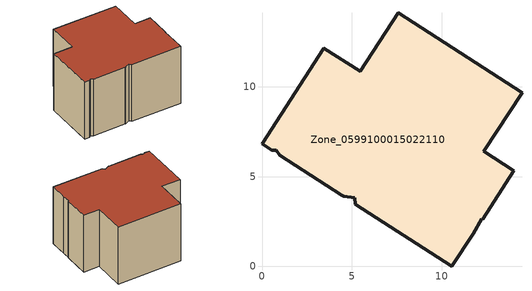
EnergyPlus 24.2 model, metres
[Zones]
Zone_0599100015022110
 floor ground (C_G): 0.79,6.47 0.54,6.47 0,6.82 3.45,12.15 5.46,10.85 7.58,14.13 14.47,9.68 12.35,6.4 14.02,5.32 12.27,2.63 12.22,2.67 11.75,1.83 10.55,0 5.19,3.47 5.16,3.82 4.54,3.9 4.44,3.95 0.98,6.19 z1.26
 wall outside (C_F): 7.58,14.13 5.46,10.85 3.45,12.15 0,6.82 0.54,6.47 0.79,6.47 0.98,6.19 4.44,3.95 4.54,3.9 5.16,3.82 5.19,3.47 10.55,0 11.75,1.83 12.22,2.67 12.27,2.63 14.02,5.32 12.35,6.4 14.47,9.68 7.58,14.13 z1.26:9
 roof outside (C_R): 0.54,6.47 0.79,6.47 0.98,6.19 4.44,3.95 4.54,3.9 5.16,3.82 5.19,3.47 10.55,0 11.75,1.83 12.22,2.67 12.27,2.63 14.02,5.32 12.35,6.4 14.47,9.68 7.58,14.13 5.46,10.85 3.45,12.15 0,6.82 z9
[BUILDING]
Pand.0599100015022110: North Axis=0; Terrain=City; Loads Convergence Tolerance Value=0.04; Temperature Convergence Tolerance Value=0.4; Solar Distribution=FullExterior; Maximum Number of Warmup Days=25; Minimum Number of Warmup Days=1
[Site:Location]
Rotterdam.The.Hague.AP_ZH_NLD Design_Conditions: Latitude=51.96; Longitude=4.45; Time Zone=1; Elevation=-4.5
[SITE:GROUNDTEMPERATURE:BUILDINGSURFACE]
18, 18, 18, 18, 18, 18, 18, 18, 18, 18, 18, 18
[MATERIAL] Thermal Absorptance=0.9; Solar Absorptance=0.7; Visible Absorptance=0.7
Name | Roughness | Thickness | Conductivity | Density | Specific Heat
G.D.2006-2014 | MediumSmooth | 0.15 | 0.06 | 540 | 1210
F.D.2006-2014 | Rough | 0.3 | 0.12 | 1920 | 840
R.D.2006-2014 | MediumRough | 0.2 | 0.08 | 1500 | 1000
[CONSTRUCTION]
C_G: G.D.2006-2014
C_F: F.D.2006-2014
C_R: R.D.2006-2014
[ZONE]
Zone_0599100015022110: Type=1; Multiplier=1; Ceiling Height=Autocalculate; Volume=Autocalculate; Floor Area=autocalculate; Part of Total Floor Area=Yes
[ZONEINFILTRATION:DESIGNFLOWRATE]
Infil_Zone_0599100015022110: Zone or ZoneList or Space or SpaceList=Zone_0599100015022110; Schedule=AlwaysOn; Design Flow Rate Calculation Method=Flow/Area; Flow Rate per Floor Area=0.0021; Constant Term Coefficient=1; Temperature Term Coefficient=0; Velocity Term Coefficient=0; Velocity Squared Term Coefficient=0
[HVACTEMPLATE:ZONE:IDEALLOADSAIRSYSTEM]
Zone_0599100015022110: Maximum Heating Supply Air Temperature=50; Minimum Cooling Supply Air Temperature=13; Maximum Heating Supply Air Humidity Ratio=0.0156; Minimum Cooling Supply Air Humidity Ratio=0.0077; Heating Limit=NoLimit; Cooling Limit=NoLimit; Dehumidification Control Type=ConstantSensibleHeatRatio; Cooling Sensible Heat Ratio=0.7; Dehumidification Setpoint=60; Humidification Control Type=None; Humidification Setpoint=30; Outdoor Air Method=None; Outdoor Air Flow Rate per Person=0.00944; Outdoor Air Flow Rate per Zone Floor Area=0; Outdoor Air Flow Rate per Zone=0; Demand Controlled Ventilation Type=None; Outdoor Air Economizer Type=NoEconomizer; Heat Recovery Type=None; Sensible Heat Recovery Effectiveness=0.7; Latent Heat Recovery Effectiveness=0.65
[ZONECONTROL:THERMOSTAT]
ThermostatControl_Zone_0599100015022110: Zone or ZoneList=Zone_0599100015022110; Control Type Schedule=DualSetpointControlType; Control 1=Thermostat_Zone_0599100015022110; Temperature Difference Between Cutout And Setpoint=0
[THERMOSTATSETPOINT:DUALSETPOINT]
Thermostat_Zone_0599100015022110: Heating Setpoint Temperature Schedule=HeatingSetpoint_Zone_0599100015022110; Cooling Setpoint Temperature Schedule=CoolingSetpoint_Zone_0599100015022110
[SCHEDULE:COMPACT]
HeatingSetpoint_Zone_0599100015022110: Through: 12/31, For: AllDays, Until: 24:00, 21
CoolingSetpoint_Zone_0599100015022110: Through: 12/31, For: AllDays, Until: 24:00, 24
DualSetpointControlType: Through: 12/31, For: AllDays, Until: 24:00, 4
AlwaysOn: Through: 12/31, For: AllDays, Until: 24:00, 1
